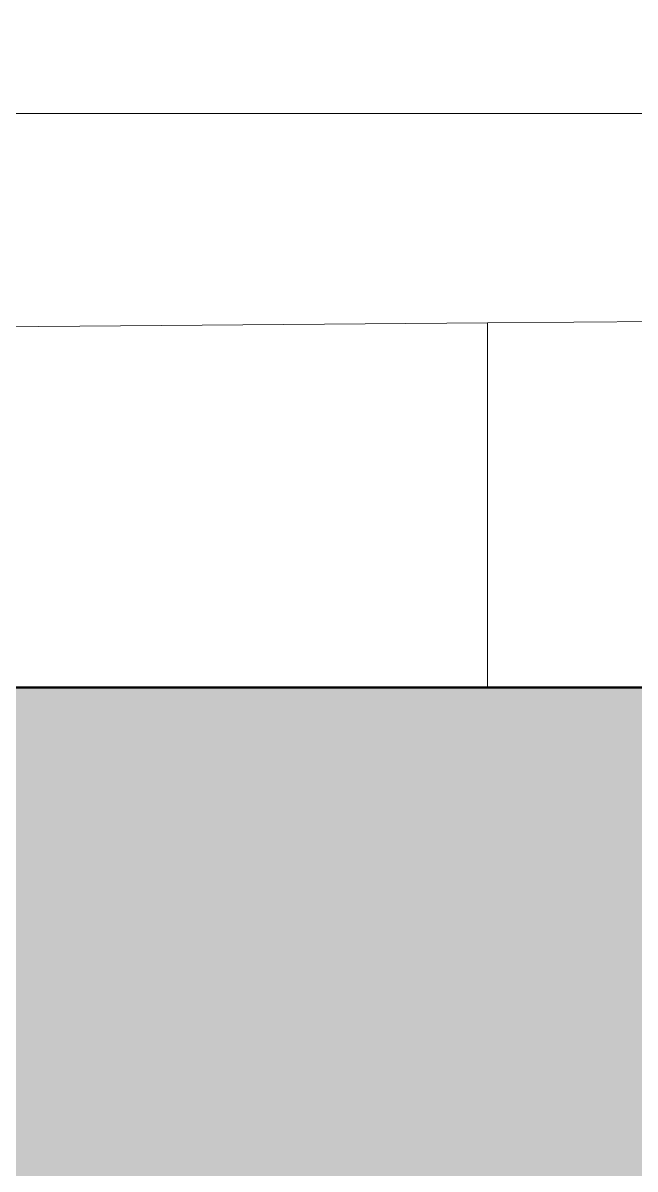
# Model space of a CAD drawing. Header units: inches. Extents: x 1747 to 7619, y -160 to 618.
# Drawn here: x 4802.9 to 4834.9, y -55.2 to 4.7 of the extents above; entities that cross this region are included whole.
import ezdxf

# ---------------------------------------------------------------- set-up
doc = ezdxf.new("R2010")
doc.units = ezdxf.units.IN
doc.header["$MEASUREMENT"] = 0
doc.linetypes.add('Aligning Line 1_8_', pattern=[0.25, 0.125, -0.125])
doc.linetypes.add('Grid Line 1_2_', pattern=[0.875, 0.5, -0.125, 0.125, -0.125])
for name, color, linetype, lineweight in [('0-4', 10, 'Continuous', 5), ('A-FLOR-LEVL-1', 51, 'Grid Line 1_2_', 9), ('C-TOPO', 7, 'Continuous', 9), ('C-TOPO-1', 250, 'Continuous', 50), ('G-ANNO-SYMB', 111, 'Aligning Line 1_8_', 9), ('G-ANNO-SYMB-2', 147, 'Aligning Line 1_8_', 9)]:
    doc.layers.add(name, color=color, linetype=linetype, lineweight=lineweight)

# ---------------------------------------------------------------- blocks, each defined once
blk = doc.blocks.new('CTR - 2nd Phase_rvt-2-BUILDING ELEVATION - NORTH')
at = {"layer": 'A-FLOR-LEVL-1'}
for p, q in [((-12558.481, 0), (-9609.49, 0)), ((-12558.481, -30), (-9609.49, -30))]:
    blk.add_line(p, q, dxfattribs=at)
blk = doc.blocks.new('CTR  - Topography_rvt-2-BUILDING ELEVATION - NORTH')
at = {"layer": 'C-TOPO'}
h = blk.add_hatch(dxfattribs=at)
h.set_pattern_fill('FP_44', color=256, style=0, pattern_type=2)
h.set_pattern_definition([(0, (12, 0), (24, 24), [24, -24]), (0, (12, 9), (24, 24), [24, -24]), (0, (12, 18), (24, 24), [24, -24]), (90, (15, 21), (-24, 24), [24, -24]), (90, (24, 21), (-24, 24), [24, -24]), (90, (33, 21), (-24, 24), [24, -24])])
h.paths.add_polyline_path([(-11081.584, -145.908), (-9706.161, -145.908), (-9706.161, 4.736), (-9718.023, 4.577), (-9757.958, 2.291), (-9768.942, 2.197), (-9792.274, 0.093), (-9800.81, -1.142), (-9823.145, -1.142), (-9826.284, -1.518), (-9893.344, -4.302), (-9896.521, -5.014), (-9915.253, -12.609), (-9950.418, -20.49), (-9956.61, -23.001), (-10060.095, -17.589), (-10091.206, -21.292), (-10136.728, -22.072), (-10165.215, -22.672), (-10281.965, -24.601), (-10370.756, -26.589), (-10412.866, -26.71), (-10450.411, -27.551), (-10486.95, -27.599), (-10517.537, -27.237), (-10524.961, -27.239), (-10534.893, -27.122), (-10585.348, -27.535), (-10642.589, -27.26), (-10678.149, -26.984), (-10825.636, -29.971), (-10890.221, -30), (-12461.793, -30), (-12461.793, -145.908), (-11083.977, -145.908)], flags=0)
at = {"layer": 'A-FLOR-LEVL-1'}
blk.add_line((-12558.481, 0), (-9609.49, 0), dxfattribs=at)
at = {"layer": 'C-TOPO'}
for p, q in [((-12328.589, -10.541), (-12377.068, -10.939)), ((-12377.068, -10.939), (-12405.515, -11.173)), ((-12377.068, -30), (-12377.068, -10.939)), ((-12377.068, -10.939), (-12377.068, -30)), ((-12349.765, -30), (-12439.966, -30))]:
    blk.add_line(p, q, dxfattribs=at)
at = {"layer": 'C-TOPO-1'}
blk.add_line((-12349.766, -30), (-12439.966, -30), dxfattribs=at)
at = {"layer": 'G-ANNO-SYMB-2'}
blk.add_line((-9742.879, 0), (-12461.793, 0), dxfattribs=at)
blk = doc.blocks.new('CTR - 1st Phase - Common Walls_rvt-2-BUILDING ELEVATION - NORTH')
at = {"layer": 'A-FLOR-LEVL-1'}
for p, q in [((-12558.481, 0), (-9609.49, 0)), ((-12558.481, -30), (-9609.49, -30))]:
    blk.add_line(p, q, dxfattribs=at)
at = {"layer": 'G-ANNO-SYMB-2'}
blk.add_line((-9706.161, 0), (-12461.793, 0), dxfattribs=at)

msp = doc.modelspace()

# ---------------------------------------------------------------- linework, layer by layer
at = {"layer": 'A-FLOR-LEVL-1'}
for p, q in [((4646.5044, 0), (7593.9954, 0)), ((4646.5044, -30), (7593.9954, -30))]:
    msp.add_line(p, q, dxfattribs=at)
at = {"layer": 'G-ANNO-SYMB'}
msp.add_line((7498.075, 0), (4742.443, 0), dxfattribs=at)

# ---------------------------------------------------------------- block references
at = {"layer": '0-4'}
for name in ['CTR - 2nd Phase_rvt-2-BUILDING ELEVATION - NORTH', 'CTR - 1st Phase - Common Walls_rvt-2-BUILDING ELEVATION - NORTH', 'CTR  - Topography_rvt-2-BUILDING ELEVATION - NORTH']:
    msp.add_blockref(name, (17204.2357, 0), dxfattribs=at)

doc.saveas('drawing.dxf')
